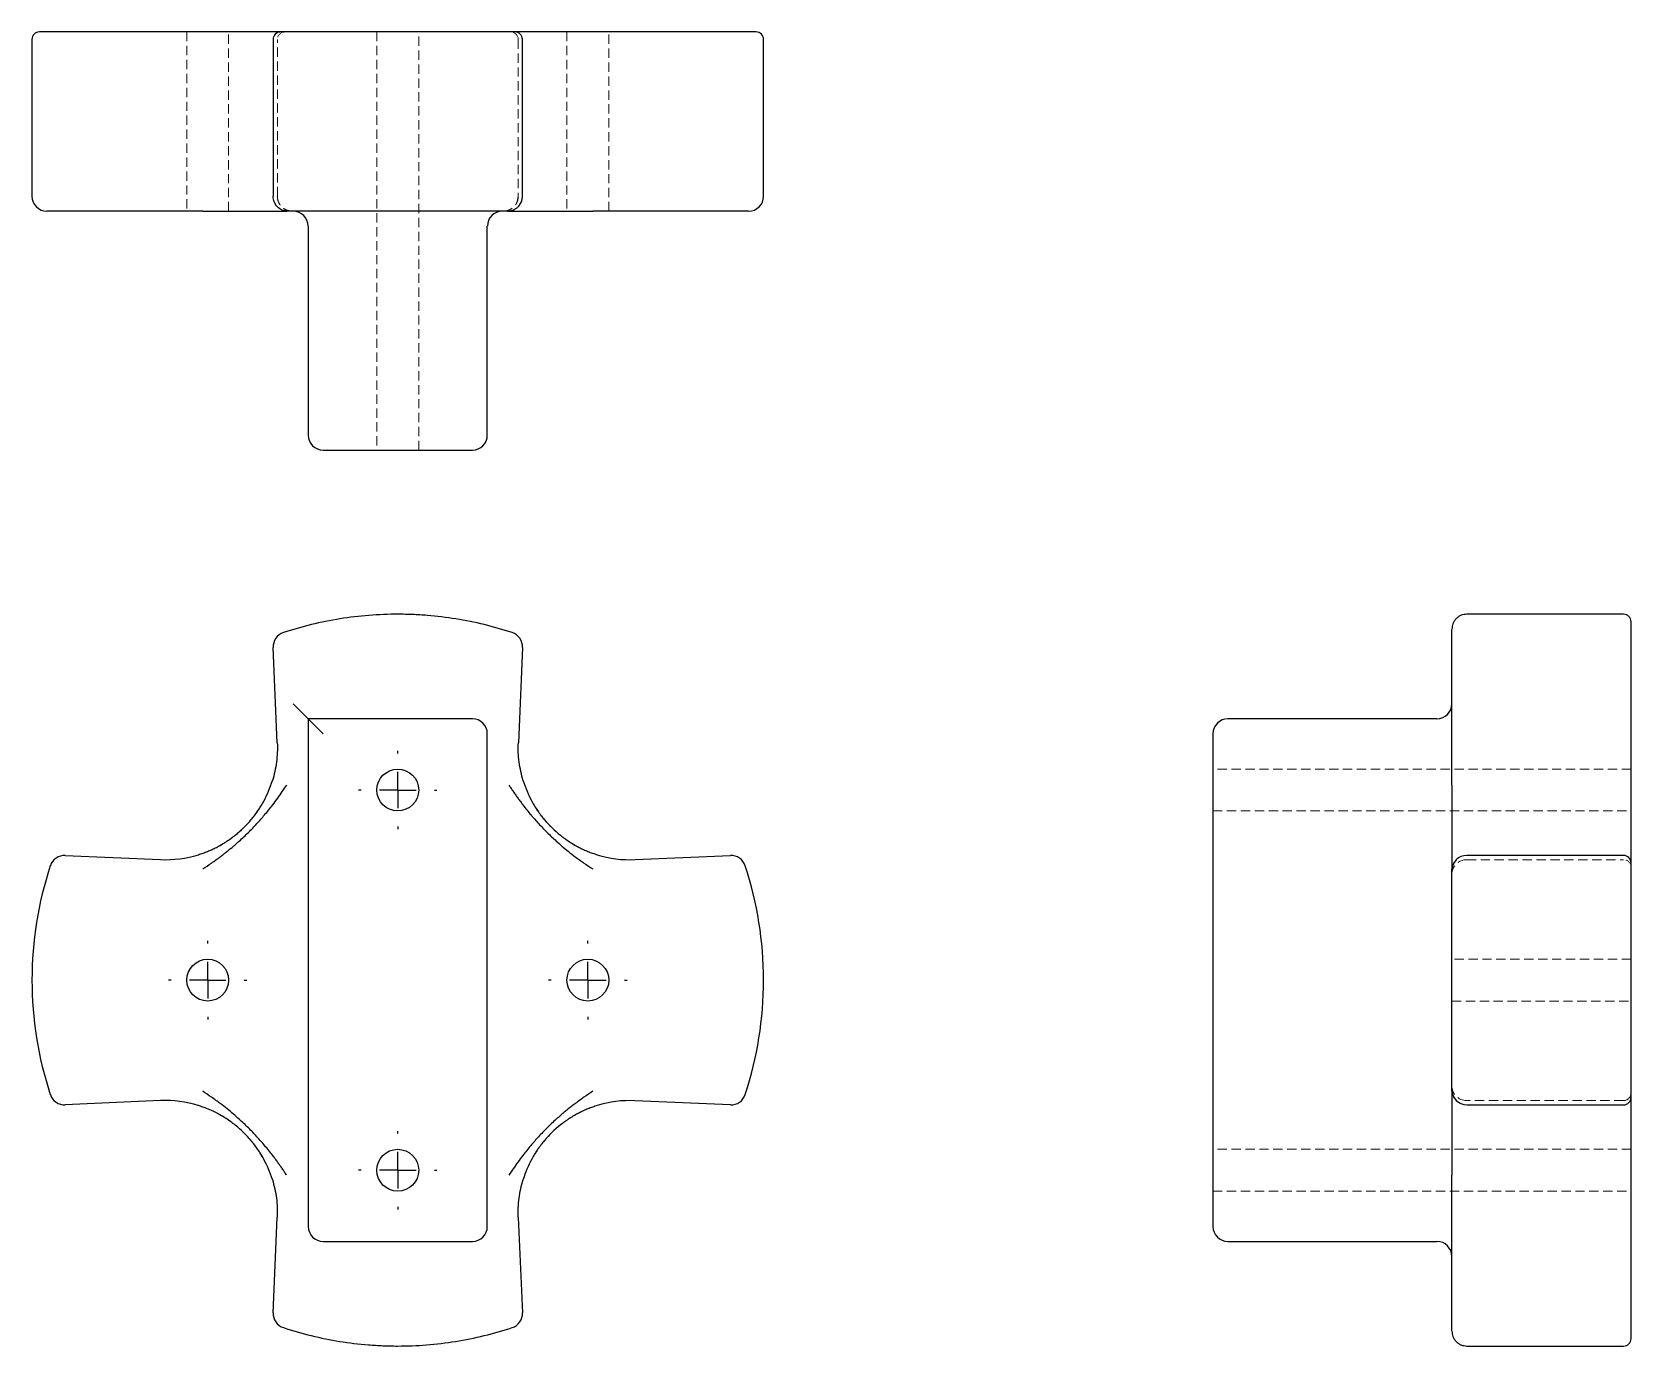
# Model space of a CAD drawing. Header units: millimetres. Extents: x 33 to 252, y 7 to 187.
import ezdxf

# ---------------------------------------------------------------- set-up
doc = ezdxf.new("R2010")
doc.units = ezdxf.units.MM
doc.linetypes.add('HIDDEN', pattern=[1.905, 1.27, -0.635])
doc.layers.add('10', color=7, linetype='Continuous')

# ---------------------------------------------------------------- blocks, each defined once
blk = doc.blocks.new('SW_CENTERMARKSYMBOL_0')
at = {"layer": '10', "color": 0}
for p, q in [((0, 5), (0, 5.36)), ((0, 0), (0, 2.5)), ((-5, 0), (-5.36, 0)), ((0, 0), (-2.5, 0)), ((0, 0), (0, -2.5)), ((0, 0), (2.5, 0)), ((5, 0), (5.36, 0)), ((0, -5), (0, -5.36))]:
    blk.add_line(p, q, dxfattribs=at)
blk = doc.blocks.new('SW_CENTERMARKSYMBOL_1')
at = {"layer": '10', "color": 0}
for p, q in [((0, 5), (0, 5.36)), ((0, 0), (0, 2.5)), ((-5, 0), (-5.36, 0)), ((0, 0), (-2.5, 0)), ((0, 0), (0, -2.5)), ((0, 0), (2.5, 0)), ((5, 0), (5.36, 0)), ((0, -5), (0, -5.36))]:
    blk.add_line(p, q, dxfattribs=at)
blk = doc.blocks.new('SW_CENTERMARKSYMBOL_2')
at = {"layer": '10', "color": 0}
for p, q in [((0, 5), (0, 5.36)), ((0, 0), (0, 2.5)), ((-5, 0), (-5.36, 0)), ((0, 0), (-2.5, 0)), ((0, 0), (0, -2.5)), ((0, 0), (2.5, 0)), ((5, 0), (5.36, 0)), ((0, -5), (0, -5.36))]:
    blk.add_line(p, q, dxfattribs=at)
blk = doc.blocks.new('SW_CENTERMARKSYMBOL_3')
at = {"layer": '10', "color": 0}
for p, q in [((0, 5), (0, 5.36)), ((0, 0), (0, 2.5)), ((-5, 0), (-5.36, 0)), ((0, 0), (-2.5, 0)), ((0, 0), (0, -2.5)), ((0, 0), (2.5, 0)), ((5, 0), (5.36, 0)), ((0, -5), (0, -5.36))]:
    blk.add_line(p, q, dxfattribs=at)

msp = doc.modelspace()

# ---------------------------------------------------------------- linework, layer by layer
at = {"color": 7, "linetype": 'Continuous', "lineweight": 25}
for p, q in [((36.48, 186.57), (34.02, 186.57)), ((37.49, 186.57), (36.48, 186.57)), ((50.53, 186.57), (37.49, 186.57)), ((66.98, 186.57), (50.53, 186.57)), ((67.68, 186.57), (66.98, 186.57)), ((98.32, 186.57), (67.68, 186.57)), ((99.02, 186.57), (98.32, 186.57)), ((115.48, 186.57), (99.02, 186.57)), ((128.51, 186.57), (115.48, 186.57)), ((129.52, 186.57), (128.51, 186.57)), ((131.98, 186.57), (129.52, 186.57)), ((33, 185.55), (33, 164.12)), ((65.96, 185.55), (65.96, 164.12)), ((100.04, 164.12), (100.04, 185.55)), ((133, 164.12), (133, 185.55)), ((65.97, 164.12), (65.96, 164.12)), ((100.04, 164.12), (100.03, 164.12)), ((37.45, 162.08), (35.04, 162.08)), ((50.49, 162.08), (37.45, 162.08)), ((56.34, 162.08), (50.49, 162.08)), ((67.88, 162.08), (67.82, 162.08)), ((98.2, 162.08), (98.13, 162.08)), ((115.53, 162.08), (109.66, 162.08)), ((128.55, 162.08), (115.53, 162.08)), ((130.96, 162.08), (128.55, 162.08)), ((70.76, 160.04), (70.76, 131.47)), ((95.24, 131.47), (95.24, 160.04)), ((72.8, 129.43), (93.2, 129.43)), ((250.55, 107), (229.12, 107)), ((251.57, 103.52), (251.57, 105.98)), ((251.57, 102.51), (251.57, 103.52)), ((66.53, 89.44), (65.96, 102.46)), ((100.04, 102.46), (99.48, 89.42)), ((227.08, 89.51), (227.08, 102.55)), ((251.57, 89.47), (251.57, 102.51)), ((70.76, 92.71), (68.71, 94.75)), ((72.8, 90.67), (70.76, 92.71)), ((93.2, 92.71), (70.76, 92.71)), ((70.76, 92.71), (70.76, 23.33)), ((225.04, 92.71), (196.47, 92.71)), ((95.24, 23.33), (95.24, 90.67)), ((194.43, 90.67), (194.43, 23.33)), ((251.57, 73.02), (251.57, 89.47)), ((37.54, 74.04), (50.58, 73.48)), ((115.44, 73.47), (128.46, 74.04)), ((227.08, 72), (227.08, 72.19)), ((250.55, 74.04), (229.12, 74.04)), ((251.57, 72.32), (251.57, 73.02)), ((251.57, 41.68), (251.57, 72.32)), ((227.08, 42), (227.08, 72)), ((227.08, 41.81), (227.08, 42)), ((251.57, 40.98), (251.57, 41.68)), ((50.56, 40.53), (37.54, 39.96)), ((128.46, 39.96), (115.42, 40.52)), ((229.12, 39.96), (250.55, 39.96)), ((251.57, 24.52), (251.57, 40.98)), ((65.96, 11.54), (66.52, 24.58)), ((99.47, 24.56), (100.04, 11.54)), ((227.08, 11.45), (227.08, 24.47)), ((251.57, 11.49), (251.57, 24.52)), ((72.8, 21.29), (93.2, 21.29)), ((196.47, 21.29), (225.04, 21.29)), ((251.57, 10.48), (251.57, 11.49)), ((251.57, 8.02), (251.57, 10.48)), ((229.12, 7), (250.55, 7))]:
    msp.add_line(p, q, dxfattribs=at)
at = {"color": 7, "linetype": 'HIDDEN', "lineweight": 18}
for p, q in [((54.17, 186.57), (54.17, 162.08)), ((59.88, 162.08), (59.88, 186.57)), ((80.14, 186.57), (80.14, 129.43)), ((85.86, 129.43), (85.86, 186.57)), ((106.12, 186.57), (106.12, 162.08)), ((111.83, 162.08), (111.83, 186.57)), ((65.96, 185.55), (65.96, 164.12)), ((66.54, 164.12), (66.54, 185.55)), ((66.54, 164.12), (66.54, 185.55)), ((99.46, 185.55), (99.46, 164.12)), ((99.46, 185.55), (99.46, 164.12)), ((100.04, 164.12), (100.04, 185.55)), ((66.48, 164.12), (66.49, 164.12)), ((99.46, 164.12), (99.33, 163.41)), ((99.52, 164.12), (99.51, 164.12)), ((98.02, 162.19), (97.43, 162.08)), ((251.57, 85.83), (194.43, 85.83)), ((194.43, 80.12), (251.57, 80.12)), ((250.55, 74.04), (229.12, 74.04)), ((229.12, 73.46), (250.55, 73.46)), ((229.12, 73.46), (250.55, 73.46)), ((251.57, 59.86), (227.08, 59.86)), ((227.08, 54.14), (251.57, 54.14)), ((250.55, 40.54), (229.12, 40.54)), ((250.55, 40.54), (229.12, 40.54)), ((229.12, 39.96), (250.55, 39.96)), ((251.57, 33.88), (194.43, 33.88)), ((194.43, 28.17), (251.57, 28.17))]:
    msp.add_line(p, q, dxfattribs=at)
at = {"color": 7, "linetype": 'Continuous', "lineweight": 25}
for centre in [(83, 82.98), (57.02, 57), (108.98, 57), (83, 31.02)]:
    msp.add_circle(centre, 2.86, dxfattribs=at)
for centre, radius, start, end in [((34.02, 185.55), 1.02, 90, 180), ((66.98, 185.55), 1.02, 90, 180), ((99.02, 185.55), 1.02, 0, 90), ((131.98, 185.55), 1.02, 0, 90), ((35.04, 164.12), 2.04, 180, 270), ((130.96, 164.12), 2.04, 270, 0), ((68.71, 160.04), 2.04, 0, 90), ((97.29, 160.04), 2.04, 90, 180), ((72.8, 131.47), 2.04, 180, 270), ((93.2, 131.47), 2.04, 270, 0), ((250.55, 105.98), 1.02, 360, 90), ((225.04, 94.75), 2.04, 270, 0), ((93.2, 90.67), 2.04, 0, 90), ((196.47, 90.67), 2.04, 90, 180), ((83, 57), 50, 161.7695, 198.2284), ((37.45, 72), 2.04, 87.527, 161.7695), ((51.24, 88.77), 15.31, 267.527, 287.1233), ((114.77, 88.76), 15.31, 252.8745, 272.5), ((128.55, 72), 2.04, 18.2284, 92.5), ((83, 57), 50, 341.7695, 18.2284), ((229.12, 72), 2.04, 90, 180), ((250.55, 73.02), 1.02, 0, 90), ((229.12, 42), 2.04, 180, 270), ((37.45, 42), 2.04, 198.2284, 272.5), ((51.23, 25.24), 15.31, 72.8745, 92.5), ((114.76, 25.23), 15.31, 87.527, 107.1233), ((128.55, 42), 2.04, 267.527, 341.7695), ((250.55, 40.98), 1.02, 270, 360), ((72.8, 23.33), 2.04, 180, 270), ((93.2, 23.33), 2.04, 270, 0), ((196.47, 23.33), 2.04, 180, 270), ((225.04, 19.25), 2.04, 0, 90), ((250.55, 8.02), 1.02, 270, 0)]:
    msp.add_arc(centre, radius, start, end, dxfattribs=at)
at = {"color": 7, "linetype": 'HIDDEN', "lineweight": 18}
for centre, radius, start, end in [((66.98, 185.55), 1.02, 90, 180), ((67.56, 185.55), 1.02, 90, 180), ((67.56, 185.55), 1.02, 90, 180), ((98.44, 185.55), 1.02, 0, 90), ((98.44, 185.55), 1.02, 0, 90), ((99.02, 185.55), 1.02, 360, 90), ((229.12, 72), 2.04, 90, 180), ((229.12, 71.42), 2.04, 90, 180), ((229.12, 71.42), 2.04, 90, 180), ((250.55, 73.02), 1.02, 0, 90), ((250.55, 72.44), 1.02, 0, 90), ((250.55, 72.44), 1.02, 0, 90), ((229.12, 42.58), 2.04, 180, 270), ((229.12, 42.58), 2.04, 180, 270), ((229.12, 42), 2.04, 180, 270), ((250.55, 41.56), 1.02, 270, 0), ((250.55, 41.56), 1.02, 270, 0), ((250.55, 40.98), 1.02, 270, 360)]:
    msp.add_arc(centre, radius, start, end, dxfattribs=at)
at = {"color": 7, "linetype": 'Continuous', "lineweight": 25}
for points, knots in [([(68, 162.08), (67.73, 162.08), (67.46, 162.13), (66.97, 162.34), (66.75, 162.49), (66.37, 162.87), (66.22, 163.09), (66.01, 163.59), (65.96, 163.86), (65.96, 164.12)], [0, 0, 0, 0, 0.25, 0.25, 0.5, 0.5, 0.75, 0.75, 1, 1, 1, 1]), ([(98, 162.08), (98.05, 162.08), (98.15, 162.08), (98.28, 162.1), (98.41, 162.12), (98.52, 162.15), (98.62, 162.18), (98.7, 162.21), (98.89, 162.28), (99.15, 162.42), (99.43, 162.65), (99.63, 162.88), (99.78, 163.11), (99.9, 163.36), (99.98, 163.61), (100.03, 163.87), (100.04, 164.04), (100.04, 164.12)], [0, 0, 0, 0, 0.045838, 0.088309, 0.127414, 0.163152, 0.195523, 0.224527, 0.250163, 0.38117, 0.499959, 0.587109, 0.672731, 0.756826, 0.8394, 0.920456, 1, 1, 1, 1]), ([(56.34, 162.08), (56.74, 162.08), (57.14, 162.08), (57.95, 162.08), (58.34, 162.08), (58.73, 162.08)], [0, 0, 0, 0, 0.5, 0.5, 1, 1, 1, 1]), ([(58.73, 162.08), (58.89, 162.08), (59.22, 162.08), (59.68, 162.08), (60.13, 162.08), (60.55, 162.08), (60.95, 162.08), (61.64, 162.08), (62.59, 162.08), (63.74, 162.08), (64.85, 162.08), (65.79, 162.08), (66.59, 162.08), (67.22, 162.08), (67.62, 162.08), (67.82, 162.08)], [0, 0, 0, 0, 0.045862, 0.09011, 0.132795, 0.17396, 0.213586, 0.251482, 0.378595, 0.504803, 0.622047, 0.754941, 0.838182, 0.919737, 1, 1, 1, 1]), ([(98, 162.08), (96.79, 162.08), (95.57, 162.08), (94.34, 162.08), (93.11, 162.08), (91.87, 162.08), (90.62, 162.08), (90, 162.08), (89.37, 162.08), (88.74, 162.08), (88.11, 162.08), (87.48, 162.08), (86.85, 162.08), (86.22, 162.08), (85.58, 162.08), (84.95, 162.08), (84.79, 162.08), (84.63, 162.08), (84.47, 162.08), (84.39, 162.08), (84.31, 162.08), (84.23, 162.08), (84.15, 162.08), (84.07, 162.08), (83.99, 162.08), (83.67, 162.08), (83.35, 162.08), (83.03, 162.08), (82.72, 162.08), (82.4, 162.08), (82.08, 162.08), (81.76, 162.08), (81.44, 162.08), (81.12, 162.08), (80.49, 162.08), (79.85, 162.08), (79.22, 162.08), (78.58, 162.08), (77.95, 162.08), (77.32, 162.08), (77, 162.08), (76.68, 162.08), (76.37, 162.08), (76.21, 162.08), (76.05, 162.08), (75.89, 162.08), (75.73, 162.08), (75.58, 162.08), (75.42, 162.08), (74.79, 162.08), (74.16, 162.08), (73.54, 162.08), (72.91, 162.08), (72.29, 162.08), (71.67, 162.08), (70.44, 162.08), (69.21, 162.08), (68, 162.08)], [0, 0, 0, 0, 0.00185747, 0.00185747, 0.00185747, 0.00371494, 0.00371494, 0.00371494, 0.00464368, 0.00464368, 0.00464368, 0.00557241, 0.00557241, 0.00557241, 0.00650115, 0.00650115, 0.00650115, 0.00673333, 0.00673333, 0.00673333, 0.00684942, 0.00684942, 0.00684942, 0.00696551, 0.00696551, 0.00696551, 0.00742988, 0.00742988, 0.00742988, 0.00789425, 0.00789425, 0.00789425, 0.00835862, 0.00835862, 0.00835862, 0.00928735, 0.00928735, 0.00928735, 0.01021608, 0.01021608, 0.01021608, 0.01068045, 0.01068045, 0.01068045, 0.01091263, 0.01091263, 0.01091263, 0.01114482, 0.01114482, 0.01114482, 0.01207356, 0.01207356, 0.01207356, 0.01300229, 0.01300229, 0.01300229, 0.01485976, 0.01485976, 0.01485976, 0.01485976]), ([(98.2, 162.08), (98.3, 162.08), (98.5, 162.08), (98.8, 162.08), (99.12, 162.08), (99.44, 162.08), (99.77, 162.08), (100.35, 162.08), (101.16, 162.08), (102.27, 162.08), (103.41, 162.08), (104.49, 162.08), (105.46, 162.08), (106.32, 162.08), (106.94, 162.08), (107.26, 162.08)], [0, 0, 0, 0, 0.0402865, 0.0807927, 0.1215703, 0.1626684, 0.204134, 0.2460134, 0.3782182, 0.4953036, 0.6207563, 0.7477015, 0.8255073, 0.9096961, 1, 1, 1, 1]), ([(107.26, 162.08), (107.65, 162.08), (108.05, 162.08), (108.86, 162.08), (109.26, 162.08), (109.66, 162.08)], [0, 0, 0, 0, 0.5, 0.5, 1, 1, 1, 1]), ([(98.64, 104.49), (96.11, 105.32), (93.54, 105.95), (89.64, 106.57), (88.33, 106.73), (86.36, 106.89), (85.69, 106.93), (84.37, 106.98), (83.7, 107), (81.71, 107), (80.38, 106.95), (77.73, 106.74), (76.41, 106.58), (72.47, 105.95), (69.89, 105.32), (67.36, 104.49)], [0, 0, 0, 0, 0.25, 0.25, 0.375, 0.375, 0.4375, 0.4375, 0.5, 0.5, 0.625, 0.625, 0.75, 0.75, 1, 1, 1, 1]), ([(229.12, 107), (228.87, 106.97), (228.47, 106.93), (228, 106.68), (227.67, 106.41), (227.41, 106.08), (227.15, 105.61), (227.11, 105.21), (227.08, 104.96)], [0, 0, 0, 0, 0.2394585, 0.368362, 0.5000006, 0.6316392, 0.7605425, 1, 1, 1, 1]), ([(227.08, 102.55), (227.08, 102.96), (227.08, 103.78), (227.08, 104.53), (227.08, 104.93), (227.08, 104.92), (227.08, 104.91)], [0, 0, 0, 0, 0.280449, 0.559424, 0.839132, 1, 1, 1, 1]), ([(67.36, 104.49), (66.94, 104.35), (66.57, 104.07), (66.07, 103.35), (65.94, 102.9), (65.96, 102.46)], [0, 0, 0, 0, 0.5, 0.5, 1, 1, 1, 1]), ([(100.04, 102.46), (100.06, 102.9), (99.93, 103.35), (99.43, 104.07), (99.06, 104.35), (98.64, 104.49)], [0, 0, 0, 0, 0.5, 0.5, 1, 1, 1, 1]), ([(66.53, 89.44), (66.57, 88.56), (66.53, 87.67), (66.31, 85.95), (66.12, 85.1), (65.86, 84.26)], [0, 0, 0, 0, 0.5, 0.5, 1, 1, 1, 1]), ([(100.15, 84.25), (99.9, 85.09), (99.71, 85.94), (99.48, 87.67), (99.44, 88.54), (99.48, 89.42)], [0, 0, 0, 0, 0.5, 0.5, 1, 1, 1, 1]), ([(227.08, 83.64), (227.08, 84.6), (227.08, 85.56), (227.08, 87.52), (227.08, 88.51), (227.08, 89.51)], [0, 0, 0, 0, 0.5, 0.5, 1, 1, 1, 1]), ([(58.21, 75.14), (58.66, 75.38), (59.11, 75.63), (59.97, 76.19), (60.38, 76.49), (61.58, 77.44), (62.31, 78.15), (63.29, 79.32), (63.6, 79.73), (64.17, 80.57), (64.44, 81.01), (65.17, 82.34), (65.56, 83.28), (65.86, 84.26)], [0, 0, 0, 0, 0.125, 0.125, 0.25, 0.25, 0.5, 0.5, 0.625, 0.625, 0.75, 0.75, 1, 1, 1, 1]), ([(58.73, 73.86), (58.89, 73.99), (59.22, 74.23), (59.68, 74.6), (60.13, 74.96), (60.55, 75.32), (60.95, 75.66), (61.64, 76.27), (62.59, 77.17), (63.74, 78.36), (64.85, 79.63), (65.79, 80.79), (66.59, 81.86), (67.22, 82.76), (67.62, 83.36), (67.82, 83.66)], [0, 0, 0, 0, 0.045862, 0.09011, 0.132795, 0.17396, 0.213586, 0.251482, 0.378595, 0.504803, 0.622047, 0.754941, 0.838182, 0.919737, 1, 1, 1, 1]), ([(98.2, 83.64), (98.3, 83.49), (98.5, 83.19), (98.8, 82.74), (99.12, 82.29), (99.44, 81.84), (99.77, 81.4), (100.35, 80.63), (101.16, 79.61), (102.27, 78.36), (103.41, 77.17), (104.49, 76.15), (105.46, 75.3), (106.32, 74.58), (106.94, 74.11), (107.26, 73.86)], [0, 0, 0, 0, 0.0402865, 0.0807927, 0.1215703, 0.1626684, 0.204134, 0.2460134, 0.3782182, 0.4953036, 0.6207563, 0.7477015, 0.8255073, 0.9096961, 1, 1, 1, 1]), ([(100.15, 84.24), (100.46, 83.26), (100.85, 82.33), (101.57, 80.99), (101.84, 80.56), (102.41, 79.72), (102.72, 79.31), (103.7, 78.14), (104.43, 77.44), (105.62, 76.49), (106.03, 76.19), (106.68, 75.77), (106.89, 75.64), (107.23, 75.44), (107.34, 75.38), (107.56, 75.26), (107.68, 75.2), (107.79, 75.14)], [0, 0, 0, 0, 0.25, 0.25, 0.375, 0.375, 0.5, 0.5, 0.75, 0.75, 0.875, 0.875, 0.9375, 0.9375, 0.96875, 0.96875, 1, 1, 1, 1]), ([(227.08, 83.64), (227.08, 83.49), (227.08, 83.19), (227.08, 82.74), (227.08, 82.29), (227.08, 81.84), (227.08, 81.4), (227.08, 80.63), (227.08, 79.61), (227.08, 78.36), (227.08, 77.17), (227.08, 76.15), (227.08, 75.3), (227.08, 74.58), (227.08, 74.11), (227.08, 73.86)], [0, 0, 0, 0, 0.0402865, 0.0807927, 0.1215703, 0.1626684, 0.204134, 0.2460134, 0.3782182, 0.4953036, 0.6207563, 0.7477015, 0.8255073, 0.9096961, 1, 1, 1, 1]), ([(55.74, 74.14), (55.96, 74.21), (56.17, 74.28), (56.38, 74.35), (56.59, 74.43), (56.79, 74.51), (57, 74.59), (57.2, 74.67), (57.41, 74.76), (57.61, 74.85), (57.81, 74.95), (58.01, 75.04), (58.21, 75.14)], [0, 0, 0, 0, 0.000325849, 0.000325849, 0.000325849, 0.000651698, 0.000651698, 0.000651698, 0.000977548, 0.000977548, 0.000977548, 0.001303397, 0.001303397, 0.001303397, 0.001303397]), ([(107.79, 75.14), (107.99, 75.04), (108.19, 74.94), (108.39, 74.85), (108.59, 74.76), (108.8, 74.67), (109, 74.59), (109.21, 74.5), (109.42, 74.42), (109.63, 74.35), (109.84, 74.27), (110.05, 74.2), (110.26, 74.14)], [0, 0, 0, 0, 0.000327567, 0.000327567, 0.000327567, 0.000655134, 0.000655134, 0.000655134, 0.000982702, 0.000982702, 0.000982702, 0.001310269, 0.001310269, 0.001310269, 0.001310269]), ([(56.34, 72.19), (56.74, 72.45), (57.14, 72.72), (57.95, 73.28), (58.34, 73.57), (58.73, 73.86)], [0, 0, 0, 0, 0.5, 0.5, 1, 1, 1, 1]), ([(107.26, 73.86), (107.65, 73.57), (108.05, 73.28), (108.86, 72.72), (109.26, 72.45), (109.66, 72.19)], [0, 0, 0, 0, 0.5, 0.5, 1, 1, 1, 1]), ([(227.08, 73.86), (227.08, 73.57), (227.08, 73.28), (227.08, 72.72), (227.08, 72.45), (227.08, 72.19)], [0, 0, 0, 0, 0.5, 0.5, 1, 1, 1, 1]), ([(58.74, 40.14), (58.35, 40.43), (57.95, 40.72), (57.14, 41.28), (56.74, 41.55), (56.34, 41.81)], [0, 0, 0, 0, 0.5, 0.5, 1, 1, 1, 1]), ([(109.66, 41.81), (109.26, 41.55), (108.86, 41.28), (108.05, 40.72), (107.66, 40.43), (107.27, 40.14)], [0, 0, 0, 0, 0.5, 0.5, 1, 1, 1, 1]), ([(227.08, 41.81), (227.08, 41.55), (227.08, 41.28), (227.08, 40.72), (227.08, 40.43), (227.08, 40.14)], [0, 0, 0, 0, 0.5, 0.5, 1, 1, 1, 1]), ([(58.21, 38.86), (58.01, 38.96), (57.81, 39.06), (57.61, 39.15), (57.41, 39.24), (57.2, 39.33), (57, 39.41), (56.79, 39.5), (56.58, 39.58), (56.37, 39.65), (56.16, 39.73), (55.95, 39.8), (55.74, 39.86)], [0, 0, 0, 0, 0.000327567, 0.000327567, 0.000327567, 0.000655134, 0.000655134, 0.000655134, 0.000982702, 0.000982702, 0.000982702, 0.001310269, 0.001310269, 0.001310269, 0.001310269]), ([(67.81, 30.34), (67.71, 30.49), (67.51, 30.8), (67.21, 31.24), (66.9, 31.69), (66.58, 32.14), (66.25, 32.58), (65.67, 33.35), (64.85, 34.36), (63.74, 35.63), (62.59, 36.82), (61.51, 37.84), (60.54, 38.7), (59.67, 39.42), (59.06, 39.89), (58.74, 40.14)], [0, 0, 0, 0, 0.040093, 0.080365, 0.120869, 0.161654, 0.202769, 0.244259, 0.376802, 0.494499, 0.620731, 0.747833, 0.826008, 0.910093, 1, 1, 1, 1]), ([(107.27, 40.14), (107.11, 40.01), (106.78, 39.77), (106.32, 39.4), (105.87, 39.04), (105.45, 38.68), (105.05, 38.34), (104.36, 37.73), (103.41, 36.83), (102.26, 35.64), (101.15, 34.37), (100.21, 33.21), (99.41, 32.14), (98.78, 31.24), (98.38, 30.64), (98.18, 30.34)], [0, 0, 0, 0, 0.045862, 0.09011, 0.132795, 0.17396, 0.213586, 0.251482, 0.378595, 0.504803, 0.622047, 0.754941, 0.838182, 0.919737, 1, 1, 1, 1]), ([(110.26, 39.86), (110.04, 39.79), (109.83, 39.72), (109.62, 39.65), (109.41, 39.57), (109.21, 39.49), (109, 39.41), (108.8, 39.33), (108.59, 39.24), (108.39, 39.15), (108.19, 39.05), (107.99, 38.96), (107.79, 38.86)], [0, 0, 0, 0, 0.000325849, 0.000325849, 0.000325849, 0.000651698, 0.000651698, 0.000651698, 0.000977548, 0.000977548, 0.000977548, 0.001303397, 0.001303397, 0.001303397, 0.001303397]), ([(227.08, 40.14), (227.08, 40.01), (227.08, 39.77), (227.08, 39.4), (227.08, 39.04), (227.08, 38.68), (227.08, 38.34), (227.08, 37.73), (227.08, 36.83), (227.08, 35.64), (227.08, 34.37), (227.08, 33.21), (227.08, 32.14), (227.08, 31.24), (227.08, 30.64), (227.08, 30.34)], [0, 0, 0, 0, 0.045862, 0.09011, 0.132795, 0.17396, 0.213586, 0.251482, 0.378595, 0.504803, 0.622047, 0.754941, 0.838182, 0.919737, 1, 1, 1, 1]), ([(65.86, 29.75), (65.55, 30.73), (65.16, 31.66), (64.43, 33), (64.17, 33.43), (63.59, 34.27), (63.28, 34.68), (62.3, 35.85), (61.57, 36.55), (60.38, 37.51), (59.97, 37.81), (59.32, 38.23), (59.11, 38.36), (58.77, 38.55), (58.66, 38.62), (58.44, 38.74), (58.32, 38.8), (58.21, 38.86)], [0, 0, 0, 0, 0.25, 0.25, 0.375, 0.375, 0.5, 0.5, 0.75, 0.75, 0.875, 0.875, 0.9375, 0.9375, 0.96875, 0.96875, 1, 1, 1, 1]), ([(107.79, 38.86), (107.34, 38.62), (106.89, 38.37), (106.03, 37.81), (105.62, 37.51), (104.42, 36.56), (103.69, 35.85), (102.71, 34.68), (102.4, 34.27), (101.83, 33.43), (101.56, 32.99), (100.83, 31.66), (100.44, 30.72), (100.14, 29.74)], [0, 0, 0, 0, 0.125, 0.125, 0.25, 0.25, 0.5, 0.5, 0.625, 0.625, 0.75, 0.75, 1, 1, 1, 1]), ([(65.86, 29.75), (66.11, 28.91), (66.3, 28.05), (66.52, 26.33), (66.56, 25.46), (66.52, 24.58)], [0, 0, 0, 0, 0.5, 0.5, 1, 1, 1, 1]), ([(99.47, 24.56), (99.43, 25.44), (99.47, 26.33), (99.69, 28.05), (99.88, 28.9), (100.14, 29.74)], [0, 0, 0, 0, 0.5, 0.5, 1, 1, 1, 1]), ([(227.08, 24.47), (227.08, 25.47), (227.08, 26.47), (227.08, 28.43), (227.08, 29.39), (227.08, 30.34)], [0, 0, 0, 0, 0.5, 0.5, 1, 1, 1, 1]), ([(65.96, 11.54), (65.94, 11.1), (66.07, 10.65), (66.57, 9.93), (66.94, 9.65), (67.36, 9.51)], [0, 0, 0, 0, 0.5, 0.5, 1, 1, 1, 1]), ([(98.64, 9.51), (99.06, 9.65), (99.43, 9.93), (99.93, 10.65), (100.06, 11.1), (100.04, 11.54)], [0, 0, 0, 0, 0.5, 0.5, 1, 1, 1, 1]), ([(227.08, 9.09), (227.08, 9.08), (227.08, 9.04), (227.08, 9.41), (227.08, 10.16), (227.08, 11.02), (227.08, 11.45)], [0, 0, 0, 0, 0.121304, 0.414322, 0.706419, 1, 1, 1, 1]), ([(67.36, 9.51), (69.89, 8.68), (72.46, 8.05), (76.36, 7.43), (77.67, 7.27), (79.64, 7.11), (80.31, 7.07), (81.63, 7.02), (82.3, 7), (84.29, 7), (85.62, 7.05), (88.27, 7.26), (89.59, 7.42), (93.53, 8.05), (96.11, 8.68), (98.64, 9.51)], [0, 0, 0, 0, 0.25, 0.25, 0.375, 0.375, 0.4375, 0.4375, 0.5, 0.5, 0.625, 0.625, 0.75, 0.75, 1, 1, 1, 1]), ([(227.08, 9.04), (227.11, 8.79), (227.15, 8.39), (227.41, 7.92), (227.67, 7.59), (228, 7.32), (228.47, 7.07), (228.87, 7.03), (229.12, 7)], [0, 0, 0, 0, 0.239458, 0.368361, 0.499999, 0.631638, 0.760542, 1, 1, 1, 1])]:
    msp.add_open_spline(points, degree=3, knots=knots, dxfattribs=at)
at = {"color": 7, "linetype": 'HIDDEN', "lineweight": 18}
for points, knots in [([(65.96, 164.12), (65.96, 163.86), (66.01, 163.59), (66.22, 163.09), (66.37, 162.87), (66.74, 162.49), (66.97, 162.34), (67.46, 162.13), (67.73, 162.08), (68, 162.08)], [0, 0, 0, 0, 0.25, 0.25, 0.5, 0.5, 0.75, 0.75, 1, 1, 1, 1]), ([(68.56, 162.08), (68.31, 162.11), (67.91, 162.15), (67.44, 162.41), (67.12, 162.67), (66.85, 163), (66.6, 163.47), (66.56, 163.87), (66.53, 164.12)], [0, 0, 0, 0, 0.239819, 0.368701, 0.500245, 0.631757, 0.760548, 1, 1, 1, 1]), ([(68.57, 162.08), (68.31, 162.11), (67.92, 162.15), (67.45, 162.41), (67.12, 162.67), (66.86, 163), (66.61, 163.47), (66.57, 163.87), (66.54, 164.12)], [0, 0, 0, 0, 0.239818, 0.368702, 0.500247, 0.63176, 0.760551, 1, 1, 1, 1]), ([(99.47, 164.12), (99.45, 163.9), (99.4, 163.44), (99.04, 162.81), (98.49, 162.32), (98.04, 162.18), (97.81, 162.12)], [0, 0, 0, 0, 0.236588, 0.49069, 0.749814, 1, 1, 1, 1]), ([(100.04, 164.12), (100.04, 164.08), (100.04, 163.98), (100.02, 163.84), (100, 163.7), (99.96, 163.57), (99.92, 163.43), (99.87, 163.29), (99.8, 163.16), (99.73, 163.03), (99.64, 162.91), (99.55, 162.79), (99.39, 162.62), (99.15, 162.42), (98.85, 162.26), (98.57, 162.16), (98.31, 162.1), (98.11, 162.09), (98, 162.08)], [0, 0, 0, 0, 0.043214, 0.086878, 0.130993, 0.17556, 0.22058, 0.266053, 0.311981, 0.358363, 0.405201, 0.452495, 0.500246, 0.619009, 0.750019, 0.815037, 0.89837, 1, 1, 1, 1]), ([(65.86, 84.26), (65.52, 83.15), (65.06, 82.08), (64.46, 81.07), (63.73, 79.8), (62.83, 78.67), (61.76, 77.66), (60.7, 76.65), (59.51, 75.81), (58.21, 75.14)], [0.2999256, 0.2999256, 0.2999256, 0.2999256, 0.5, 0.5, 0.5, 0.75, 0.75, 0.75, 1, 1, 1, 1]), ([(107.79, 75.14), (106.49, 75.81), (105.31, 76.65), (104.24, 77.66), (103.17, 78.67), (102.27, 79.8), (101.54, 81.07), (100.96, 82.07), (100.5, 83.13), (100.15, 84.25)], [0, 0, 0, 0, 0.25, 0.25, 0.25, 0.5, 0.5, 0.5, 0.6996378, 0.6996378, 0.6996378, 0.6996378]), ([(58.21, 38.86), (59.5, 38.2), (60.68, 37.36), (61.75, 36.34), (62.82, 35.33), (63.72, 34.19), (64.46, 32.93), (65.05, 31.93), (65.51, 30.86), (65.86, 29.75)], [0, 0, 0, 0, 0.25, 0.25, 0.25, 0.5, 0.5, 0.5, 0.7003915, 0.7003915, 0.7003915, 0.7003915]), ([(100.14, 29.74), (100.48, 30.85), (100.94, 31.92), (101.54, 32.93), (102.27, 34.2), (103.17, 35.33), (104.24, 36.34), (105.3, 37.35), (106.49, 38.19), (107.79, 38.86)], [0.2999256, 0.2999256, 0.2999256, 0.2999256, 0.5, 0.5, 0.5, 0.75, 0.75, 0.75, 1, 1, 1, 1])]:
    msp.add_open_spline(points, degree=3, knots=knots, dxfattribs=at)

# ---------------------------------------------------------------- block references
at = {"layer": '10'}
for name, p in [('SW_CENTERMARKSYMBOL_3', (83, 82.98)), ('SW_CENTERMARKSYMBOL_0', (57.02, 57)), ('SW_CENTERMARKSYMBOL_1', (108.98, 57)), ('SW_CENTERMARKSYMBOL_2', (83, 31.02))]:
    msp.add_blockref(name, p, dxfattribs=at)

doc.saveas('drawing.dxf')
